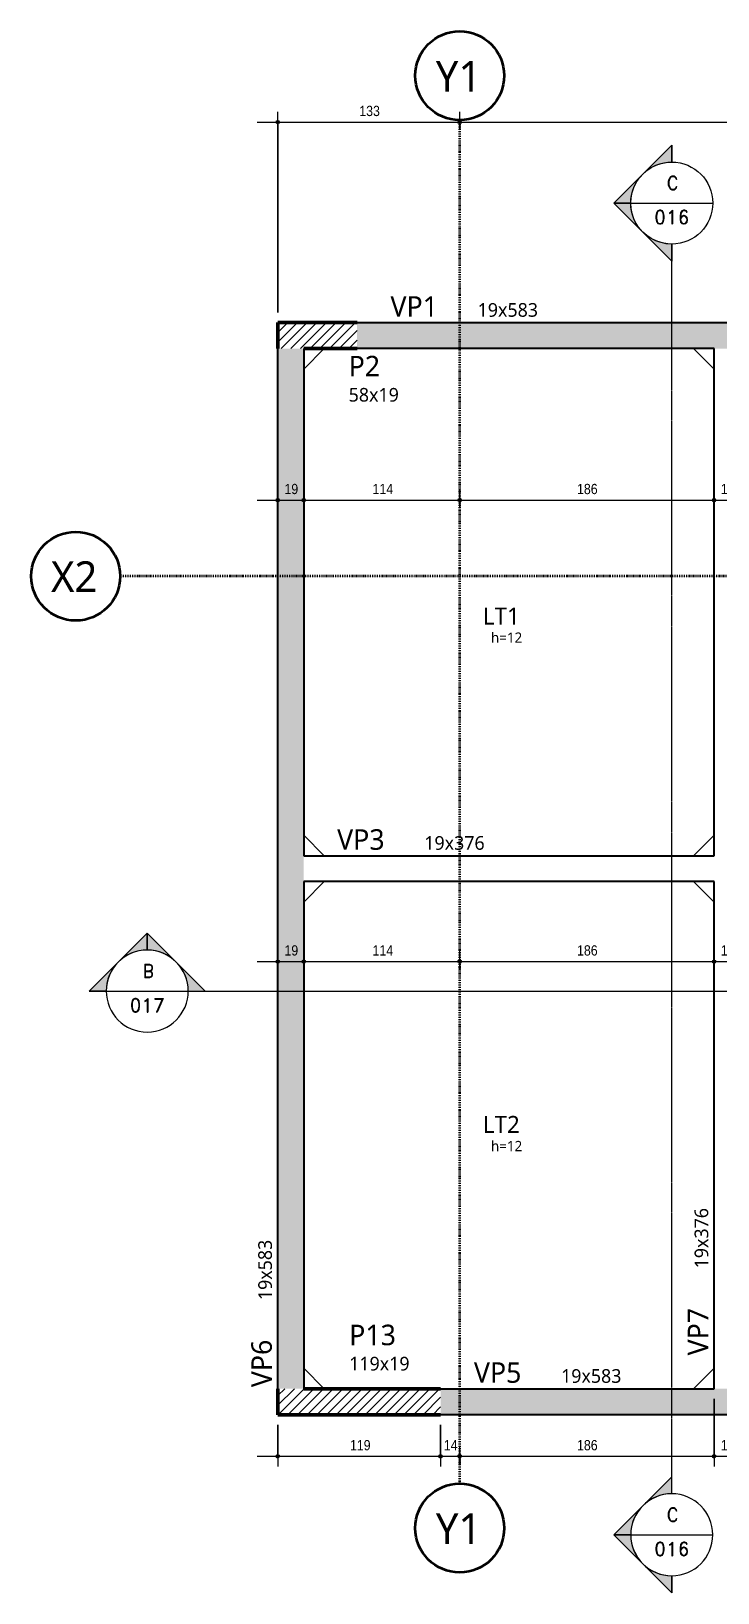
# Model space of a CAD drawing. Header units: centimetres. Extents: x -1095 to 23421, y -520 to 84300.
# Drawn here: x 1344 to 1846, y -520 to 622 of the extents above; entities that cross this region are included whole.
import ezdxf

# ---------------------------------------------------------------- set-up
doc = ezdxf.new("R2010")
doc.units = ezdxf.units.CM
doc.linetypes.add('Centro de 6 mm', pattern=[1.32, 0.6, -0.24, 0.24, -0.24])
doc.linetypes.add('Dash dot', pattern=[1.5875, 0.635, -0.47625, 0, -0.47625])
for name, color, linetype, lineweight in [('A-ANNO-DIMS', 7, 'Continuous', 9), ('A-ANNO-DIMS-50', 7, 'Continuous', 9), ('A-FLOR-IDEN', 7, 'Continuous', 9), ('G-ANNO-SYMB', 7, 'Continuous', 9), ('S-BEAM', 7, 'Continuous', 9), ('S-BEAM-IDEN', 7, 'Continuous', 9), ('S-COLS', 7, 'Continuous', 9), ('S-COLS-IDEN', 7, 'Continuous', 9), ('S-GRID', 7, 'Continuous', 9), ('S-GRID-IDEN', 7, 'Continuous', 9)]:
    doc.layers.add(name, color=color, linetype=linetype, lineweight=lineweight)
doc.styles.add('Fira Sans_1', font='', dxfattribs={"width": 0.9, "height": 7.5})
doc.styles.add('Gadugi', font='gadugi.ttf', dxfattribs={"height": 15})
doc.styles.add('Gadugi_1', font='gadugi.ttf', dxfattribs={"height": 10})
doc.styles.add('Gadugi_2', font='gadugi.ttf', dxfattribs={"height": 7.5})
doc.styles.add('Gadugi_3', font='gadugi.ttf', dxfattribs={"height": 12.5})
doc.styles.add('Gadugi_5', font='gadugi.ttf', dxfattribs={"height": 22.5})
doc.styles.add('RomanD', font='romand__.ttf', dxfattribs={"height": 10})
doc.styles.get('Fira Sans_1').set_extended_font_data('Fira Sans')
doc.dimstyles.new('PED_R80_1_5mm_ACIMA_As_ESQ__R00', dxfattribs={"dimscale": 30.48, "dimtxt": 10.229846, "dimasz": 0.328084, "dimexe": 0.246063, "dimexo": 0.246063, "dimgap": 0.049213, "dimtad": 1, "dimdec": 1, "dimrnd": 0.5, "dimdsep": 46, "dimtxsty": 'Fira Sans_1', "dimblk1": 'DOTSMALL', "dimblk2": 'DOTSMALL', "dimsah": 1, "dimcen": 0.09, "dimdle": 0.492126, "dimazin": 0, "dimtfac": 1, "dimtdec": 4, "dimtix": 1, "dimtmove": 0, "dimatfit": 3, "dimfxl": 1, "dimtvp": 1, "dimtolj": 1, "dimtzin": 0, "dimarcsym": 2})
pattern_1 = [(45, (2663.54, 0), (-3.535534, 3.535534), [])]

# ---------------------------------------------------------------- blocks, each defined once
blk = doc.blocks.new('PED_MÍSULA_VERT__CONC_R1 - L_15_0 x 348_0-3279968-PL600 - PRÉ-FORMA DA COBERTURA')
at = {"layer": 'S-COLS', "lineweight": 18}
blk.add_line((0, 15), (15, 0), dxfattribs=at)
blk = doc.blocks.new('Corte - M_Cabeça do corte - Preenchida-2060824-PL600 - PRÉ-FORMA DA COBERTURA')
at = {"layer": 'G-ANNO-SYMB'}
h = blk.add_hatch(color=256, dxfattribs=at)
edge = h.paths.add_edge_path(flags=0)
edge.add_line((-0.6, 0.849), (-0.6, 0.6))
edge.add_arc((-0.6, 0), 0.6, 90, 135)
edge.add_line((-1.024, 0.424), (-0.6, 0.849))
h = blk.add_hatch(color=256, dxfattribs=at)
edge = h.paths.add_edge_path(flags=0)
edge.add_line((-0.6, 0.849), (-0.176, 0.424))
edge.add_arc((-0.6, 0), 0.6, 45, 90)
edge.add_line((-0.6, 0.6), (-0.6, 0.849))
h = blk.add_hatch(color=256, dxfattribs=at)
edge = h.paths.add_edge_path(flags=0)
edge.add_line((-1.449, 0), (-1.024, 0.424))
edge.add_arc((-0.6, 0), 0.6, 135, 180)
edge.add_line((-1.2, 0), (-1.449, 0))
h = blk.add_hatch(color=256, dxfattribs=at)
edge = h.paths.add_edge_path(flags=0)
edge.add_line((0.249, 0), (0, 0))
edge.add_arc((-0.6, 0), 0.6, 360, 405)
edge.add_line((-0.176, 0.424), (0.249, 0))
for p, q in [((-0.6, 0.849), (-1.449, 0)), ((-0.6, 0.849), (-1.024, 0.424)), ((-0.6, 0.849), (0.249, 0)), ((-0.6, 0.6), (-0.6, 0.849)), ((-0.6, 0.849), (-0.6, 0.6)), ((-0.176, 0.424), (-0.6, 0.849)), ((-1.024, 0.424), (-1.449, 0)), ((0.249, 0), (-0.176, 0.424)), ((-1.449, 0), (-1.2, 0)), ((0, 0), (0.249, 0)), ((-1.2, 0), (-1.449, 0)), ((0, 0), (0.249, 0))]:
    blk.add_line(p, q, dxfattribs=at)
for start, end in [(360, 180), (90, 135), (45, 90), (135, 180), (360, 45), (180, 360)]:
    blk.add_arc((-0.6, 0), 0.6, start, end, dxfattribs=at)
blk = doc.blocks.new('Eixo - Y1-2173029-PL600 - PRÉ-FORMA DA COBERTURA')
at = {"layer": 'S-GRID-IDEN', "color": 6, "lineweight": 35, "true_color": 0xff00ff}
blk.add_circle((0, 0), 0.65, dxfattribs=at)
blk = doc.blocks.new('Eixo - X2-2173052-PL600 - PRÉ-FORMA DA COBERTURA')
at = {"layer": 'S-GRID-IDEN', "color": 114, "lineweight": 35, "true_color": 0x00b050}
blk.add_circle((0, 0), 0.65, dxfattribs=at)
blk = doc.blocks.new('DIMBLOCK1-PL600 - PRÉ-FORMA DA COBERTURA')
at = {"layer": 'A-ANNO-DIMS-50', "true_color": 0x000032}
h = blk.add_hatch(color=178, dxfattribs=at)
edge = h.paths.add_edge_path(flags=0)
edge.add_arc((1524, 279.4), 1.25, 0, 360)
h = blk.add_hatch(color=178, dxfattribs=at)
edge = h.paths.add_edge_path(flags=0)
edge.add_arc((1543, 279.4), 1.25, 0, 360)
at = {"layer": 'A-ANNO-DIMS-50', "color": 178, "true_color": 0x000032}
for p, q in [((1524, 273.7), (1524, 286.9)), ((1543, 273.7), (1543, 286.9)), ((1509, 279.4), (1543, 279.4)), ((1524, 279.4), (1524, 273.7)), ((1543, 279.4), (1543, 273.7))]:
    blk.add_line(p, q, dxfattribs=at)
for centre in [(1524, 279.4), (1543, 279.4)]:
    blk.add_circle(centre, 1.25, dxfattribs=at)
at = {"layer": 'A-ANNO-DIMS-50', "color": 0, "insert": (1528.9, 291.3), "char_height": 7.5, "width": 11.174, "attachment_point": 1, "line_spacing_factor": 1.049215, "style": 'Fira Sans_1'}
blk.add_mtext('19', dxfattribs=at)
blk = doc.blocks.new('_DotSmall')
at = {"color": 0, "linetype": 'ByBlock', "const_width": 0.5}
blk.add_lwpolyline([(-0.0625, 0, 1), (0.0625, 0, 1)], format="xyb", close=True, dxfattribs=at)
blk = doc.blocks.new('DIMBLOCK2-PL600 - PRÉ-FORMA DA COBERTURA')
at = {"layer": 'A-ANNO-DIMS-50', "true_color": 0x000032}
h = blk.add_hatch(color=178, dxfattribs=at)
edge = h.paths.add_edge_path(flags=0)
edge.add_arc((1543, 279.4), 1.25, 0, 360)
h = blk.add_hatch(color=178, dxfattribs=at)
edge = h.paths.add_edge_path(flags=0)
edge.add_arc((1657, 279.4), 1.25, 0, 360)
at = {"layer": 'A-ANNO-DIMS-50', "color": 178, "true_color": 0x000032}
for p, q in [((1543, 273.7), (1543, 286.9)), ((1657, 273.7), (1657, 286.9)), ((1543, 279.4), (1657, 279.4)), ((1543, 279.4), (1543, 273.7)), ((1657, 279.4), (1657, 273.7))]:
    blk.add_line(p, q, dxfattribs=at)
for centre in [(1543, 279.4), (1657, 279.4)]:
    blk.add_circle(centre, 1.25, dxfattribs=at)
at = {"layer": 'A-ANNO-DIMS-50', "color": 0, "insert": (1593.3, 291.3), "char_height": 7.5, "width": 16.21, "attachment_point": 1, "line_spacing_factor": 1.049215, "style": 'Fira Sans_1'}
blk.add_mtext('114', dxfattribs=at)
blk = doc.blocks.new('DIMBLOCK3-PL600 - PRÉ-FORMA DA COBERTURA')
at = {"layer": 'A-ANNO-DIMS-50', "true_color": 0x000032}
h = blk.add_hatch(color=178, dxfattribs=at)
edge = h.paths.add_edge_path(flags=0)
edge.add_arc((1657, 279.4), 1.25, 0, 360)
h = blk.add_hatch(color=178, dxfattribs=at)
edge = h.paths.add_edge_path(flags=0)
edge.add_arc((1843, 279.4), 1.25, 0, 360)
at = {"layer": 'A-ANNO-DIMS-50', "color": 178, "true_color": 0x000032}
for p, q in [((1657, 273.7), (1657, 286.9)), ((1843, 273.7), (1843, 286.9)), ((1657, 279.4), (1843, 279.4)), ((1657, 279.4), (1657, 273.7)), ((1843, 279.4), (1843, 273.7))]:
    blk.add_line(p, q, dxfattribs=at)
for centre in [(1657, 279.4), (1843, 279.4)]:
    blk.add_circle(centre, 1.25, dxfattribs=at)
at = {"layer": 'A-ANNO-DIMS-50', "color": 0, "insert": (1742.8, 291.3), "char_height": 7.5, "width": 17.469, "attachment_point": 1, "line_spacing_factor": 1.049215, "style": 'Fira Sans_1'}
blk.add_mtext('186', dxfattribs=at)
blk = doc.blocks.new('DIMBLOCK4-PL600 - PRÉ-FORMA DA COBERTURA')
at = {"layer": 'A-ANNO-DIMS-50', "true_color": 0x000032}
h = blk.add_hatch(color=178, dxfattribs=at)
edge = h.paths.add_edge_path(flags=0)
edge.add_arc((1843, 279.4), 1.25, 0, 360)
h = blk.add_hatch(color=178, dxfattribs=at)
edge = h.paths.add_edge_path(flags=0)
edge.add_arc((1862, 279.4), 1.25, 0, 360)
at = {"layer": 'A-ANNO-DIMS-50', "color": 178, "true_color": 0x000032}
for p, q in [((1843, 273.7), (1843, 286.9)), ((1862, 273.7), (1862, 286.9)), ((1843, 279.4), (1862, 279.4)), ((1843, 279.4), (1843, 273.7)), ((1862, 279.4), (1862, 273.7))]:
    blk.add_line(p, q, dxfattribs=at)
for centre in [(1843, 279.4), (1862, 279.4)]:
    blk.add_circle(centre, 1.25, dxfattribs=at)
at = {"layer": 'A-ANNO-DIMS-50', "color": 0, "insert": (1847.9, 291.3), "char_height": 7.5, "width": 11.174, "attachment_point": 1, "line_spacing_factor": 1.049215, "style": 'Fira Sans_1'}
blk.add_mtext('19', dxfattribs=at)
blk = doc.blocks.new('DIMBLOCK18-PL600 - PRÉ-FORMA DA COBERTURA')
at = {"layer": 'A-ANNO-DIMS-50', "true_color": 0x000032}
h = blk.add_hatch(color=178, dxfattribs=at)
edge = h.paths.add_edge_path(flags=0)
edge.add_arc((1524, -420.2), 1.25, 0, 360)
h = blk.add_hatch(color=178, dxfattribs=at)
edge = h.paths.add_edge_path(flags=0)
edge.add_arc((1643, -420.2), 1.25, 0, 360)
at = {"layer": 'A-ANNO-DIMS-50', "color": 178, "true_color": 0x000032}
for p, q in [((1524, -397.2), (1524, -427.7)), ((1524, -420.2), (1524, -397.2)), ((1643, -397.2), (1643, -427.7)), ((1643, -420.2), (1643, -397.2)), ((1509, -420.2), (1643, -420.2))]:
    blk.add_line(p, q, dxfattribs=at)
for centre in [(1524, -420.2), (1643, -420.2)]:
    blk.add_circle(centre, 1.25, dxfattribs=at)
at = {"layer": 'A-ANNO-DIMS-50', "color": 0, "insert": (1576.8, -408.3), "char_height": 7.5, "width": 16.21, "attachment_point": 1, "line_spacing_factor": 1.049215, "style": 'Fira Sans_1'}
blk.add_mtext('119', dxfattribs=at)
blk = doc.blocks.new('DIMBLOCK19-PL600 - PRÉ-FORMA DA COBERTURA')
at = {"layer": 'A-ANNO-DIMS-50', "true_color": 0x000032}
h = blk.add_hatch(color=178, dxfattribs=at)
edge = h.paths.add_edge_path(flags=0)
edge.add_arc((1643, -420.2), 1.25, 0, 360)
h = blk.add_hatch(color=178, dxfattribs=at)
edge = h.paths.add_edge_path(flags=0)
edge.add_arc((1657, -420.2), 1.25, 0, 360)
at = {"layer": 'A-ANNO-DIMS-50', "color": 178, "true_color": 0x000032}
for p, q in [((1643, -397.2), (1643, -427.7)), ((1643, -420.2), (1643, -397.2)), ((1643, -420.2), (1657, -420.2)), ((1657, -425.9), (1657, -412.7)), ((1657, -420.2), (1657, -425.9))]:
    blk.add_line(p, q, dxfattribs=at)
for centre in [(1643, -420.2), (1657, -420.2)]:
    blk.add_circle(centre, 1.25, dxfattribs=at)
at = {"layer": 'A-ANNO-DIMS-50', "color": 0, "insert": (1645.4, -408.3), "char_height": 7.5, "width": 11.174, "attachment_point": 1, "line_spacing_factor": 1.049215, "style": 'Fira Sans_1'}
blk.add_mtext('14', dxfattribs=at)
blk = doc.blocks.new('DIMBLOCK20-PL600 - PRÉ-FORMA DA COBERTURA')
at = {"layer": 'A-ANNO-DIMS-50', "true_color": 0x000032}
h = blk.add_hatch(color=178, dxfattribs=at)
edge = h.paths.add_edge_path(flags=0)
edge.add_arc((1657, -420.2), 1.25, 0, 360)
h = blk.add_hatch(color=178, dxfattribs=at)
edge = h.paths.add_edge_path(flags=0)
edge.add_arc((1843, -420.2), 1.25, 0, 360)
at = {"layer": 'A-ANNO-DIMS-50', "color": 178, "true_color": 0x000032}
for p, q in [((1843, -378.2), (1843, -427.7)), ((1843, -420.2), (1843, -378.2)), ((1657, -425.9), (1657, -412.7)), ((1657, -420.2), (1843, -420.2)), ((1657, -420.2), (1657, -425.9))]:
    blk.add_line(p, q, dxfattribs=at)
for centre in [(1657, -420.2), (1843, -420.2)]:
    blk.add_circle(centre, 1.25, dxfattribs=at)
at = {"layer": 'A-ANNO-DIMS-50', "color": 0, "insert": (1742.8, -408.3), "char_height": 7.5, "width": 17.469, "attachment_point": 1, "line_spacing_factor": 1.049215, "style": 'Fira Sans_1'}
blk.add_mtext('186', dxfattribs=at)
blk = doc.blocks.new('DIMBLOCK21-PL600 - PRÉ-FORMA DA COBERTURA')
at = {"layer": 'A-ANNO-DIMS-50', "true_color": 0x000032}
h = blk.add_hatch(color=178, dxfattribs=at)
edge = h.paths.add_edge_path(flags=0)
edge.add_arc((1843, -420.2), 1.25, 0, 360)
h = blk.add_hatch(color=178, dxfattribs=at)
edge = h.paths.add_edge_path(flags=0)
edge.add_arc((1862, -420.2), 1.25, 0, 360)
at = {"layer": 'A-ANNO-DIMS-50', "color": 178, "true_color": 0x000032}
for p, q in [((1843, -378.2), (1843, -427.7)), ((1843, -420.2), (1843, -378.2)), ((1862, -378.2), (1862, -427.7)), ((1862, -420.2), (1862, -378.2)), ((1843, -420.2), (1862, -420.2))]:
    blk.add_line(p, q, dxfattribs=at)
for centre in [(1843, -420.2), (1862, -420.2)]:
    blk.add_circle(centre, 1.25, dxfattribs=at)
at = {"layer": 'A-ANNO-DIMS-50', "color": 0, "insert": (1847.9, -408.3), "char_height": 7.5, "width": 11.174, "attachment_point": 1, "line_spacing_factor": 1.049215, "style": 'Fira Sans_1'}
blk.add_mtext('19', dxfattribs=at)
blk = doc.blocks.new('DIMBLOCK33-PL600 - PRÉ-FORMA DA COBERTURA')
at = {"layer": 'A-ANNO-DIMS-50', "true_color": 0x000032}
h = blk.add_hatch(color=178, dxfattribs=at)
edge = h.paths.add_edge_path(flags=0)
edge.add_arc((1524, -58.2), 1.25, 0, 360)
h = blk.add_hatch(color=178, dxfattribs=at)
edge = h.paths.add_edge_path(flags=0)
edge.add_arc((1543, -58.2), 1.25, 0, 360)
at = {"layer": 'A-ANNO-DIMS-50', "color": 178, "true_color": 0x000032}
for p, q in [((1524, -63.9), (1524, -50.7)), ((1543, -63.9), (1543, -50.7)), ((1509, -58.2), (1543, -58.2)), ((1524, -58.2), (1524, -63.9)), ((1543, -58.2), (1543, -63.9))]:
    blk.add_line(p, q, dxfattribs=at)
for centre in [(1524, -58.2), (1543, -58.2)]:
    blk.add_circle(centre, 1.25, dxfattribs=at)
at = {"layer": 'A-ANNO-DIMS-50', "color": 0, "insert": (1528.9, -46.3), "char_height": 7.5, "width": 11.174, "attachment_point": 1, "line_spacing_factor": 1.049215, "style": 'Fira Sans_1'}
blk.add_mtext('19', dxfattribs=at)
blk = doc.blocks.new('DIMBLOCK34-PL600 - PRÉ-FORMA DA COBERTURA')
at = {"layer": 'A-ANNO-DIMS-50', "true_color": 0x000032}
h = blk.add_hatch(color=178, dxfattribs=at)
edge = h.paths.add_edge_path(flags=0)
edge.add_arc((1543, -58.2), 1.25, 0, 360)
h = blk.add_hatch(color=178, dxfattribs=at)
edge = h.paths.add_edge_path(flags=0)
edge.add_arc((1657, -58.2), 1.25, 0, 360)
at = {"layer": 'A-ANNO-DIMS-50', "color": 178, "true_color": 0x000032}
for p, q in [((1543, -63.9), (1543, -50.7)), ((1657, -63.9), (1657, -50.7)), ((1543, -58.2), (1657, -58.2)), ((1543, -58.2), (1543, -63.9)), ((1657, -58.2), (1657, -63.9))]:
    blk.add_line(p, q, dxfattribs=at)
for centre in [(1543, -58.2), (1657, -58.2)]:
    blk.add_circle(centre, 1.25, dxfattribs=at)
at = {"layer": 'A-ANNO-DIMS-50', "color": 0, "insert": (1593.3, -46.3), "char_height": 7.5, "width": 16.21, "attachment_point": 1, "line_spacing_factor": 1.049215, "style": 'Fira Sans_1'}
blk.add_mtext('114', dxfattribs=at)
blk = doc.blocks.new('DIMBLOCK35-PL600 - PRÉ-FORMA DA COBERTURA')
at = {"layer": 'A-ANNO-DIMS-50', "true_color": 0x000032}
h = blk.add_hatch(color=178, dxfattribs=at)
edge = h.paths.add_edge_path(flags=0)
edge.add_arc((1657, -58.2), 1.25, 0, 360)
h = blk.add_hatch(color=178, dxfattribs=at)
edge = h.paths.add_edge_path(flags=0)
edge.add_arc((1843, -58.2), 1.25, 0, 360)
at = {"layer": 'A-ANNO-DIMS-50', "color": 178, "true_color": 0x000032}
for p, q in [((1657, -63.9), (1657, -50.7)), ((1843, -63.9), (1843, -50.7)), ((1657, -58.2), (1843, -58.2)), ((1657, -58.2), (1657, -63.9)), ((1843, -58.2), (1843, -63.9))]:
    blk.add_line(p, q, dxfattribs=at)
for centre in [(1657, -58.2), (1843, -58.2)]:
    blk.add_circle(centre, 1.25, dxfattribs=at)
at = {"layer": 'A-ANNO-DIMS-50', "color": 0, "insert": (1742.8, -46.3), "char_height": 7.5, "width": 17.469, "attachment_point": 1, "line_spacing_factor": 1.049215, "style": 'Fira Sans_1'}
blk.add_mtext('186', dxfattribs=at)
blk = doc.blocks.new('DIMBLOCK36-PL600 - PRÉ-FORMA DA COBERTURA')
at = {"layer": 'A-ANNO-DIMS-50', "true_color": 0x000032}
h = blk.add_hatch(color=178, dxfattribs=at)
edge = h.paths.add_edge_path(flags=0)
edge.add_arc((1843, -58.2), 1.25, 0, 360)
h = blk.add_hatch(color=178, dxfattribs=at)
edge = h.paths.add_edge_path(flags=0)
edge.add_arc((1862, -58.2), 1.25, 0, 360)
at = {"layer": 'A-ANNO-DIMS-50', "color": 178, "true_color": 0x000032}
for p, q in [((1843, -63.9), (1843, -50.7)), ((1862, -63.9), (1862, -50.7)), ((1843, -58.2), (1862, -58.2)), ((1843, -58.2), (1843, -63.9)), ((1862, -58.2), (1862, -63.9))]:
    blk.add_line(p, q, dxfattribs=at)
for centre in [(1843, -58.2), (1862, -58.2)]:
    blk.add_circle(centre, 1.25, dxfattribs=at)
at = {"layer": 'A-ANNO-DIMS-50', "color": 0, "insert": (1847.9, -46.3), "char_height": 7.5, "width": 11.174, "attachment_point": 1, "line_spacing_factor": 1.049215, "style": 'Fira Sans_1'}
blk.add_mtext('19', dxfattribs=at)
blk = doc.blocks.new('DIMBLOCK60-PL600 - PRÉ-FORMA DA COBERTURA')
at = {"layer": 'A-ANNO-DIMS-50', "true_color": 0x000032}
h = blk.add_hatch(color=178, dxfattribs=at)
edge = h.paths.add_edge_path(flags=0)
edge.add_arc((1524, 556), 1.25, 0, 360)
h = blk.add_hatch(color=178, dxfattribs=at)
edge = h.paths.add_edge_path(flags=0)
edge.add_arc((1657, 556), 1.25, 0, 360)
at = {"layer": 'A-ANNO-DIMS-50', "color": 178, "true_color": 0x000032}
for p, q in [((1524, 416.8), (1524, 563.5)), ((1657, 550.3), (1657, 563.5)), ((1509, 556), (1657, 556)), ((1524, 556), (1524, 416.8)), ((1657, 556), (1657, 550.3))]:
    blk.add_line(p, q, dxfattribs=at)
for centre in [(1524, 556), (1657, 556)]:
    blk.add_circle(centre, 1.25, dxfattribs=at)
at = {"layer": 'A-ANNO-DIMS-50', "color": 0, "insert": (1583.6, 567.9), "char_height": 7.5, "width": 16.683, "attachment_point": 1, "line_spacing_factor": 1.049215, "style": 'Fira Sans_1'}
blk.add_mtext('133', dxfattribs=at)
blk = doc.blocks.new('DIMBLOCK61-PL600 - PRÉ-FORMA DA COBERTURA')
at = {"layer": 'A-ANNO-DIMS-50', "true_color": 0x000032}
h = blk.add_hatch(color=178, dxfattribs=at)
edge = h.paths.add_edge_path(flags=0)
edge.add_arc((1657, 556), 1.25, 0, 360)
h = blk.add_hatch(color=178, dxfattribs=at)
edge = h.paths.add_edge_path(flags=0)
edge.add_arc((2368.5, 556), 1.25, 0, 360)
at = {"layer": 'A-ANNO-DIMS-50', "color": 178, "true_color": 0x000032}
for p, q in [((1657, 550.3), (1657, 563.5)), ((2368.5, 550.3), (2368.5, 563.5)), ((1657, 556), (2368.5, 556)), ((1657, 556), (1657, 550.3)), ((2368.5, 556), (2368.5, 550.3))]:
    blk.add_line(p, q, dxfattribs=at)
for centre in [(1657, 556), (2368.5, 556)]:
    blk.add_circle(centre, 1.25, dxfattribs=at)
at = {"layer": 'A-ANNO-DIMS-50', "color": 0, "insert": (2002.8, 567.9), "char_height": 7.5, "width": 23.922, "attachment_point": 1, "line_spacing_factor": 1.049215, "style": 'Fira Sans_1'}
blk.add_mtext('711.5', dxfattribs=at)

msp = doc.modelspace()

# ---------------------------------------------------------------- hatches: boundary and pattern name
at = {"layer": 'S-BEAM', "true_color": 0xffffcc}
for points in [[(1862.04, 390.25), (1862.04, 409.25), (1582.04, 409.25), (1582.04, 390.25), (1843.04, 390.25)], [(1524.04, -370.75), (1543.04, -370.75), (1543.04, 390.25), (1524.04, 390.25), (1524.04, 72.51)], [(1862.04, -389.75), (1862.04, -370.75), (1643.04, -370.75), (1643.04, -389.75)]]:
    msp.add_hatch(color=7, dxfattribs=at).paths.add_polyline_path(points, flags=0)
at = {"layer": 'S-COLS', "lineweight": 18, "true_color": 0x808080}
h = msp.add_hatch(dxfattribs=at)
h.set_pattern_fill('FP_1', color=8, style=0, pattern_type=2)
h.set_pattern_definition(pattern_1)
h.paths.add_polyline_path([(1543.04, 390.25), (1582.04, 390.25), (1582.04, 409.25), (1524.04, 409.25), (1524.04, 390.25)], flags=0)
h = msp.add_hatch(dxfattribs=at)
h.set_pattern_fill('FP_1', color=8, style=0, pattern_type=2)
h.set_pattern_definition(pattern_1)
h.paths.add_polyline_path([(1524.04, -389.75), (1643.04, -389.75), (1643.04, -370.75), (1524.04, -370.75)], flags=0)

# ---------------------------------------------------------------- linework, layer by layer
at = {"layer": 'G-ANNO-SYMB'}
for p, q in [((1782.04, 496.76), (1842.04, 496.76)), ((1398.56, -79.8), (1458.56, -79.8)), ((1782.04, -477.62), (1842.04, -477.62))]:
    msp.add_line(p, q, dxfattribs=at)
at = {"layer": 'G-ANNO-SYMB', "linetype": 'Centro de 6 mm'}
for p, q in [((1812.04, -447.62), (1812.04, 466.76)), ((1458.56, -79.8), (3862.48, -79.8))]:
    msp.add_line(p, q, dxfattribs=at)
at = {"layer": 'S-BEAM', "lineweight": 25}
for p, q in [((1582.04, 409.25), (1862.04, 409.25)), ((1524.04, -370.75), (1524.04, 390.25)), ((1543.04, 390.25), (1543.04, 19.25)), ((1843.04, 390.25), (1582.04, 390.25)), ((1843.04, 19.25), (1843.04, 390.25)), ((1543.04, 19.25), (1843.04, 19.25)), ((1543.04, 0.25), (1543.04, -370.75)), ((1843.04, 0.25), (1543.04, 0.25)), ((1843.04, -370.75), (1843.04, 0.25)), ((1643.04, -370.75), (1843.04, -370.75)), ((1862.04, -389.75), (1643.04, -389.75))]:
    msp.add_line(p, q, dxfattribs=at)
at = {"layer": 'S-COLS', "lineweight": 50}
for p, q in [((1524.04, 390.25), (1524.04, 409.25)), ((1524.04, 409.25), (1582.04, 409.25)), ((1582.04, 390.25), (1543.04, 390.25)), ((1524.04, -389.75), (1524.04, -370.75)), ((1543.04, -370.75), (1643.04, -370.75)), ((1643.04, -389.75), (1524.04, -389.75))]:
    msp.add_line(p, q, dxfattribs=at)
at = {"layer": 'S-COLS', "lineweight": 18}
for p, q in [((1543.04, -355.75), (1558.04, -370.75)), ((1543.04, -370.75), (1543.04, -355.75)), ((1558.04, -370.75), (1543.04, -370.75))]:
    msp.add_line(p, q, dxfattribs=at)
at = {"layer": 'S-GRID', "color": 6, "linetype": 'Dash dot', "lineweight": 35, "true_color": 0xff00ff}
msp.add_line((1657.04, -440.2), (1657.04, 557.48), dxfattribs=at)
at = {"layer": 'S-GRID', "color": 114, "linetype": 'Dash dot', "lineweight": 35, "true_color": 0x00b050}
msp.add_line((3900.52, 223.75), (1408.78, 223.75), dxfattribs=at)

# ---------------------------------------------------------------- block references
at = {"layer": 'G-ANNO-SYMB', "extrusion": (0, 0, -1), "xscale": 49.99999999999998, "yscale": 49.99999999999998, "zscale": 49.99999999999998, "rotation": 270.0000000000002}
msp.add_blockref('Corte - M_Cabeça do corte - Preenchida-2060824-PL600 - PRÉ-FORMA DA COBERTURA', (-1812.04, 466.76), dxfattribs=at)
at = {"layer": 'G-ANNO-SYMB', "xscale": 49.99999999999998, "yscale": 49.99999999999998, "zscale": 49.99999999999998}
msp.add_blockref('Corte - M_Cabeça do corte - Preenchida-2060824-PL600 - PRÉ-FORMA DA COBERTURA', (1458.56, -79.8), dxfattribs=at)
at = {"layer": 'G-ANNO-SYMB', "xscale": 49.99999999999998, "yscale": 49.99999999999998, "zscale": 49.99999999999998, "rotation": 90}
msp.add_blockref('Corte - M_Cabeça do corte - Preenchida-2060824-PL600 - PRÉ-FORMA DA COBERTURA', (1812.04, -447.62), dxfattribs=at)
at = {"layer": 'S-COLS', "lineweight": 18}
for p, rotation in [((1543.04, 390.25), 269.9999999999997), ((1843.04, 390.25), 180), ((1843.04, 19.25), 89.9999999999999), ((1543.04, 0.25), 269.9999999999997), ((1843.04, 0.25), 180), ((1843.04, -370.75), 89.9999999999999)]:
    msp.add_blockref('PED_MÍSULA_VERT__CONC_R1 - L_15_0 x 348_0-3279968-PL600 - PRÉ-FORMA DA COBERTURA', p, dxfattribs=dict(at, rotation=rotation))
msp.add_blockref('PED_MÍSULA_VERT__CONC_R1 - L_15_0 x 348_0-3279968-PL600 - PRÉ-FORMA DA COBERTURA', (1543.04, 19.25), dxfattribs=at)
at = {"layer": 'S-GRID-IDEN', "color": 6, "true_color": 0xff00ff, "xscale": 49.99999999999998, "yscale": 49.99999999999998, "zscale": 49.99999999999998}
for p in [(1657.04, 589.98), (1657.04, -472.7)]:
    msp.add_blockref('Eixo - Y1-2173029-PL600 - PRÉ-FORMA DA COBERTURA', p, dxfattribs=at)
at = {"layer": 'S-GRID-IDEN', "color": 114, "true_color": 0x00b050, "xscale": 49.99999999999998, "yscale": 49.99999999999998, "zscale": 49.99999999999998, "rotation": 90}
msp.add_blockref('Eixo - X2-2173052-PL600 - PRÉ-FORMA DA COBERTURA', (1376.28, 223.75), dxfattribs=at)

# ---------------------------------------------------------------- texts
at = {"layer": 'A-FLOR-IDEN', "attachment_point": 1}
for s, insert, char_height, width, style in [('LT1', (1674.02, 200.84), 12.5, 32.8692, 'Gadugi_3'), ('h=12', (1679.91, 182.55), 7.5, 29.6624, 'Gadugi_2'), ('LT2', (1674.02, -171.16), 12.5, 32.8692, 'Gadugi_3'), ('h=12', (1679.91, -189.45), 7.5, 29.6624, 'Gadugi_2')]:
    msp.add_mtext(s, dxfattribs=dict(at, insert=insert, char_height=char_height, width=width, style=style))
at = {"layer": 'G-ANNO-SYMB', "char_height": 10, "attachment_point": 1, "style": 'RomanD'}
for s, insert, width in [('C', (1808.15, 516.39), 12.0253), ('016', (1799.23, 491.44), 33.6709), ('B', (1425, -60.18), 11.2236), ('017', (1415.75, -85.13), 33.6709), ('C', (1808.15, -458), 12.0253), ('016', (1799.23, -482.94), 33.6709)]:
    msp.add_mtext(s, dxfattribs=dict(at, insert=insert, width=width))
at = {"layer": 'S-BEAM-IDEN', "attachment_point": 1}
for s, insert, char_height, width, style in [('VP1', (1606.4, 428.6), 15, 44.4937, 'Gadugi'), ('19x583', (1670.11, 423.57), 10, 54.1139, 'Gadugi_1'), ('VP3', (1567.4, 38.6), 15, 44.4937, 'Gadugi'), ('19x376', (1631.11, 33.57), 10, 54.1139, 'Gadugi_1'), ('VP5', (1667.4, -351.4), 15, 44.4937, 'Gadugi'), ('19x583', (1731.11, -356.43), 10, 54.1139, 'Gadugi_1')]:
    msp.add_mtext(s, dxfattribs=dict(at, insert=insert, char_height=char_height, width=width, style=style))
at = {"layer": 'S-BEAM-IDEN', "attachment_point": 1, "rotation": 90}
for s, insert, char_height, width, style in [('19x376', (1828.72, -282.68), 10, 54.1139, 'Gadugi_1'), ('19x583', (1509.72, -305.91), 10, 54.1139, 'Gadugi_1'), ('VP7', (1823.69, -346.39), 15, 44.4937, 'Gadugi'), ('VP6', (1504.69, -369.61), 15, 44.4937, 'Gadugi')]:
    msp.add_mtext(s, dxfattribs=dict(at, insert=insert, char_height=char_height, width=width, style=style))
at = {"layer": 'S-COLS-IDEN', "attachment_point": 1}
for s, insert, char_height, width, style in [('P2', (1575.83, 384.97), 15, 28.4599, 'Gadugi'), ('58x19', (1575.83, 361.48), 10, 44.8945, 'Gadugi_1'), ('P13', (1576.21, -323.91), 15, 42.4894, 'Gadugi'), ('119x19', (1576.21, -347.4), 10, 54.1139, 'Gadugi_1')]:
    msp.add_mtext(s, dxfattribs=dict(at, insert=insert, char_height=char_height, width=width, style=style))
at = {"layer": 'S-GRID-IDEN', "color": 6, "true_color": 0xff00ff, "char_height": 22.5, "width": 42.0886, "attachment_point": 1, "style": 'Gadugi_5'}
for insert in [(1639.51, 600.77), (1639.51, -461.91)]:
    msp.add_mtext('Y1', dxfattribs=dict(at, insert=insert))
at = {"layer": 'S-GRID-IDEN', "color": 114, "true_color": 0x00b050, "insert": (1358.21, 234.66), "char_height": 22.5, "width": 43.692, "attachment_point": 1, "style": 'Gadugi_5'}
msp.add_mtext('X2', dxfattribs=at)

# ---------------------------------------------------------------- dimensions: what is measured, and where the dimension line sits
at = {"layer": 'A-ANNO-DIMS', "color": 178, "true_color": 0x000032}
for base, p1, p2, override, picture, middle in [((1657.04, 556.02), (1524.04, 409.25), (1657.04, 557.79), {"dimpost": '<>', "dimfxl": 199.383715}, 'DIMBLOCK60-PL600 - PRÉ-FORMA DA COBERTURA', (1590.54, 561.34)), ((2368.54, 556.02), (1657.04, 557.79), (2368.54, 557.79), {"dimpost": '<>', "dimfxl": 711.500022}, 'DIMBLOCK61-PL600 - PRÉ-FORMA DA COBERTURA', (2012.79, 561.34)), ((1543.04, 279.44), (1524.04, 281.21), (1543.04, 281.21), {"dimpost": '<>', "dimfxl": 19}, 'DIMBLOCK1-PL600 - PRÉ-FORMA DA COBERTURA', (1533.54, 284.81)), ((1657.04, 279.44), (1543.04, 281.21), (1657.04, 281.21), {"dimpost": '<>', "dimfxl": 113.999978}, 'DIMBLOCK2-PL600 - PRÉ-FORMA DA COBERTURA', (1600.04, 284.69)), ((1843.04, 279.44), (1657.04, 281.21), (1843.04, 281.21), {"dimpost": '<>', "dimfxl": 186.000036}, 'DIMBLOCK3-PL600 - PRÉ-FORMA DA COBERTURA', (1750.04, 284.76)), ((1862.04, 279.44), (1843.04, 281.21), (1862.04, 281.21), {"dimpost": '<>', "dimfxl": 19}, 'DIMBLOCK4-PL600 - PRÉ-FORMA DA COBERTURA', (1852.54, 284.81)), ((1543.04, -58.17), (1524.04, -56.4), (1543.04, -56.4), {"dimpost": '<>', "dimfxl": 19}, 'DIMBLOCK33-PL600 - PRÉ-FORMA DA COBERTURA', (1533.54, -52.8)), ((1657.04, -58.17), (1543.04, -56.4), (1657.04, -56.4), {"dimpost": '<>', "dimfxl": 113.999978}, 'DIMBLOCK34-PL600 - PRÉ-FORMA DA COBERTURA', (1600.04, -52.92)), ((1843.04, -58.17), (1657.04, -56.4), (1843.04, -56.4), {"dimpost": '<>', "dimfxl": 186.000036}, 'DIMBLOCK35-PL600 - PRÉ-FORMA DA COBERTURA', (1750.04, -52.85)), ((1862.04, -58.17), (1843.04, -56.4), (1862.04, -56.4), {"dimpost": '<>', "dimfxl": 19}, 'DIMBLOCK36-PL600 - PRÉ-FORMA DA COBERTURA', (1852.54, -52.8)), ((1843.04, -420.21), (1657.04, -418.44), (1843.04, -370.75), {"dimpost": '<>', "dimfxl": 192.017098}, 'DIMBLOCK20-PL600 - PRÉ-FORMA DA COBERTURA', (1750.04, -414.89)), ((1862.04, -420.21), (1843.04, -370.75), (1862.04, -370.75), {"dimpost": '<>', "dimfxl": 19}, 'DIMBLOCK21-PL600 - PRÉ-FORMA DA COBERTURA', (1852.54, -414.84)), ((1643.04, -420.21), (1524.04, -389.75), (1643.04, -389.75), {"dimpost": '<>', "dimfxl": 119}, 'DIMBLOCK18-PL600 - PRÉ-FORMA DA COBERTURA', (1583.54, -414.84)), ((1657.04, -420.21), (1643.04, -389.75), (1657.04, -418.44), {"dimpost": '<>', "dimfxl": 31.925628}, 'DIMBLOCK19-PL600 - PRÉ-FORMA DA COBERTURA', (1650.04, -414.96))]:
    dim = msp.add_linear_dim(base=base, p1=p1, p2=p2, dimstyle='PED_R80_1_5mm_ACIMA_As_ESQ__R00', override=override, dxfattribs=at)
    dim.commit()
    dim.dimension.update_dxf_attribs({"geometry": picture, "text_midpoint": middle})

doc.saveas('drawing.dxf')
